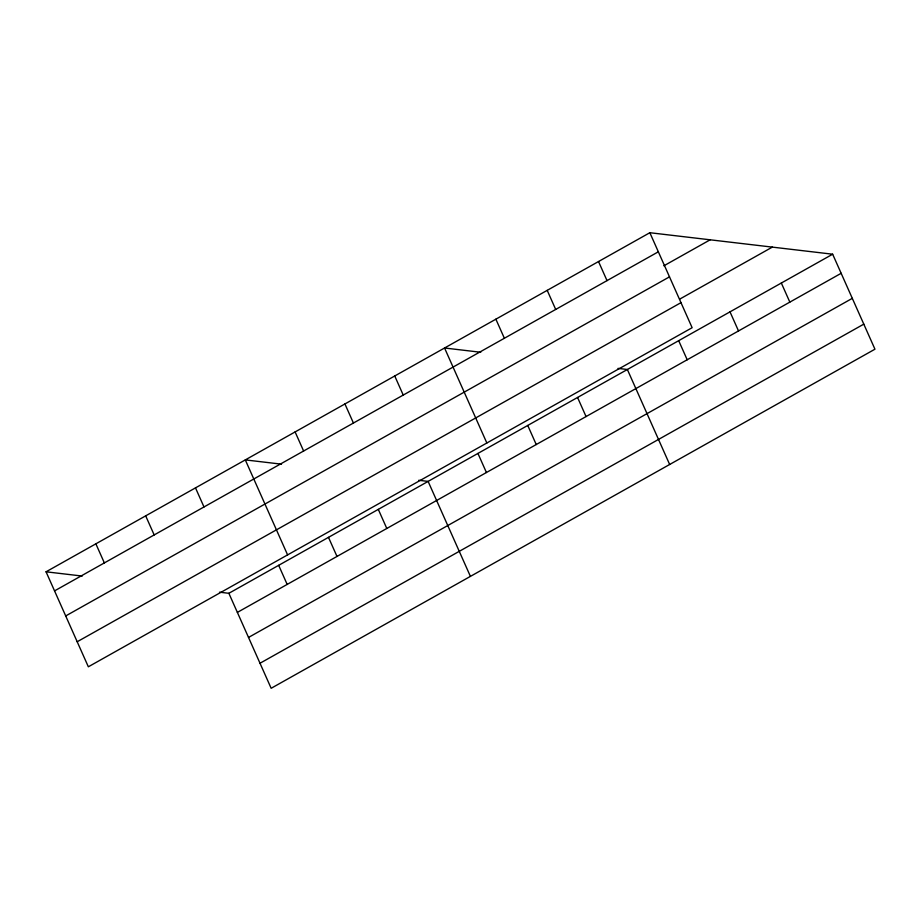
<?xml version="1.0" encoding="UTF-8"?>
<svg xmlns="http://www.w3.org/2000/svg" width="921" height="921" viewBox="0 0 921 921"><rect width="100%" height="100%" fill="white"/><g stroke="black" fill="none" stroke-linecap="round" stroke-linejoin="round"><path stroke-width="1.38" d="M649.846 232.714L692.132 327.703L88.347 666.792L46.05 571.803L649.846 232.714L832.653 254.208L874.95 349.197L271.154 688.286L228.869 593.297L219.474 592.191M54.546 590.891L658.342 251.801M663.857 265.812L710.172 239.805M65.702 615.942L669.498 276.853M679.698 299.129L772.328 247.116M77.191 641.753L680.987 302.652M228.869 593.297L832.653 254.208M237.365 612.396L841.161 273.295M248.52 637.436L852.305 298.346M260.01 663.247L863.794 324.146M480.75 352.259L444.555 348L486.841 442.989M617.979 368.388L627.362 369.494L669.659 464.483M281.504 464.161L245.297 459.901L287.594 554.891M418.733 480.29L428.115 481.395L470.412 576.385M46.05 571.803L82.245 576.062M781.33 283.023L789.838 302.123M730.008 311.851L738.515 330.938M678.685 340.678L687.193 359.766M598.523 261.529L607.02 280.629M547.201 290.357L555.697 309.444M577.559 397.469L586.055 416.568M495.878 319.184L504.374 338.272M527.745 425.444L536.241 444.544M477.93 453.42L486.426 472.519M394.741 375.975L403.237 395.074M344.926 403.951L353.434 423.05M378.301 509.371L386.797 528.47M295.111 431.926L303.619 451.014M328.486 537.346L336.994 556.445M278.672 565.321L287.179 584.421M195.494 487.877L203.99 506.964M145.679 515.852L154.175 534.94M95.865 543.827L104.361 562.915"/></g></svg>
